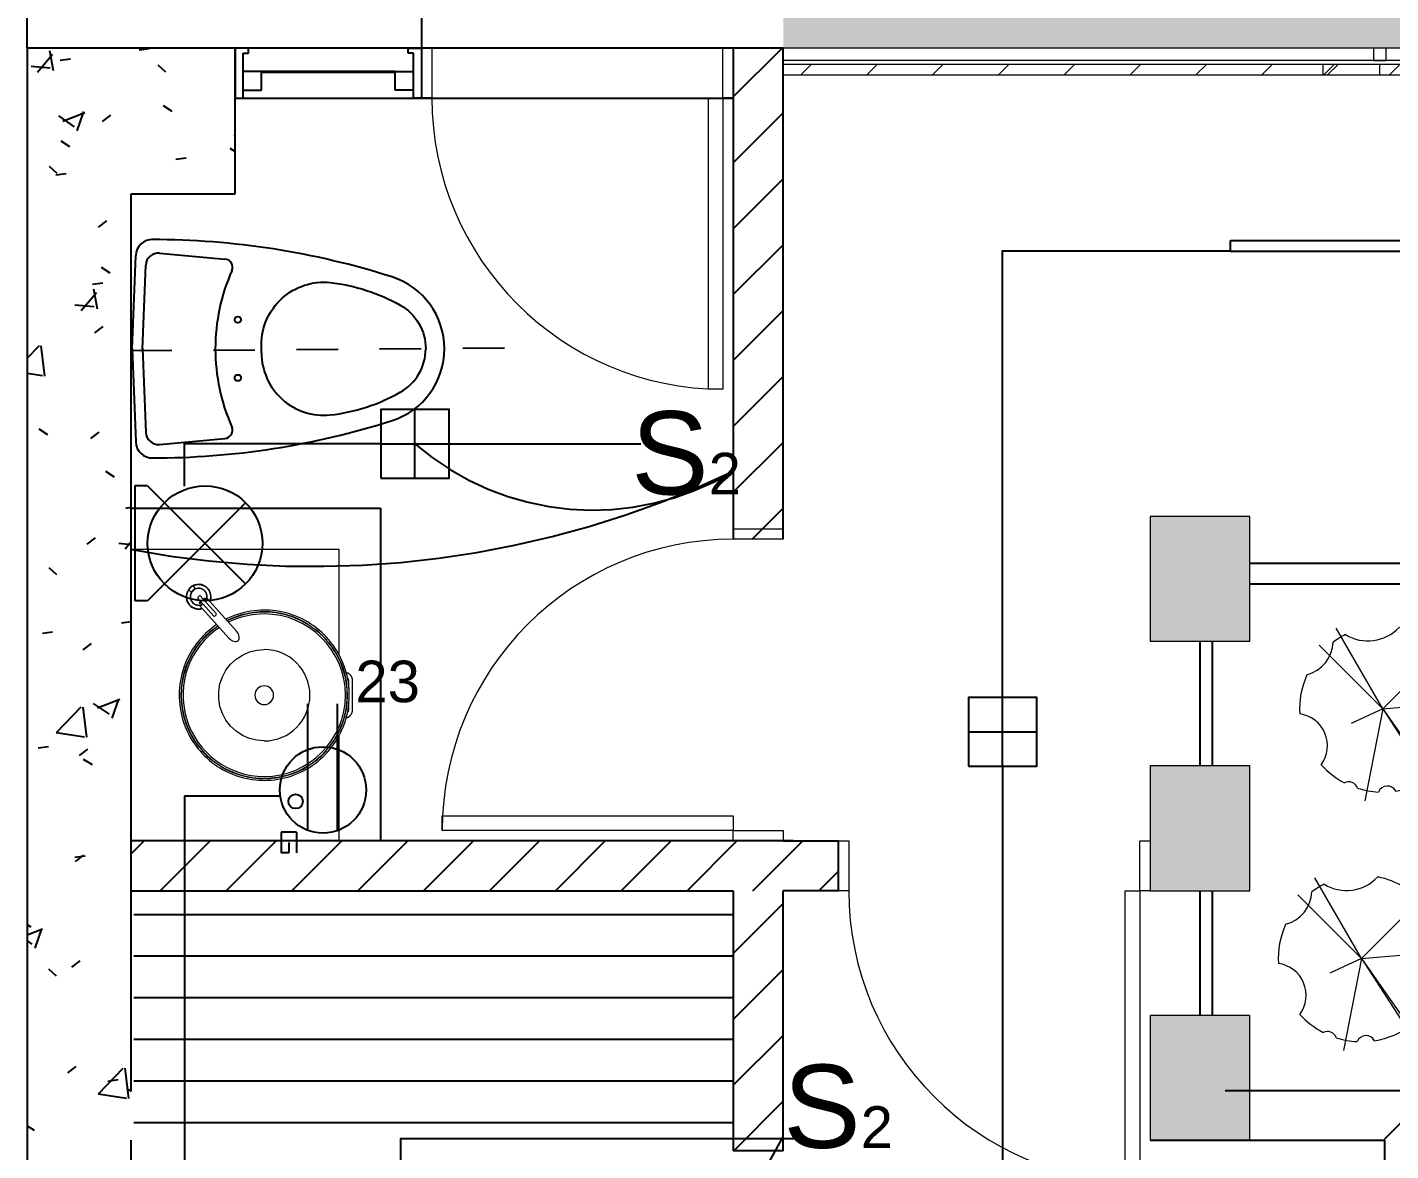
# Model space of a CAD drawing. Header units: inches. Extents: x 131 to 82119, y 71 to 16923.
# Drawn here: x 264.333 to 267.613, y 167.407 to 170.108 of the extents above; entities that cross this region are included whole.
import ezdxf
from ezdxf.enums import TextEntityAlignment as Align

# ---------------------------------------------------------------- set-up
doc = ezdxf.new("R2010")
doc.units = ezdxf.units.IN
doc.header["$MEASUREMENT"] = 0
doc.linetypes.add('HIDDEN', pattern=[9.525, 6.35, -3.175])
doc.linetypes.add('HIDDEN2', pattern=[0.1875, 0.125, -0.0625])
for name, color, linetype, lineweight in [('A-COLS-____-OTLN', 52, 'Continuous', 18), ('A-DOOR-____-MCUT', 31, 'Continuous', 18), ('A-DOOR-____-OTLN', 31, 'Continuous', 18), ('A-DOOR-FRAM-MCUT', 31, 'Continuous', 18), ('A-GLAZ-CURT-MCUT', 52, 'Continuous', 18), ('A-GLAZ-CURT-OTLN', 52, 'Continuous', 18), ('A-GLAZ-CWMG-MCUT', 51, 'Continuous', 18), ('A-GLAZ-CWMG-OTLN', 51, 'Continuous', 18), ('DUCTO-PARED O TECHO', 7, 'Continuous', 25), ('L-PLNT-____-OTLN', 71, 'Continuous', 18), ('P-SANR-FIXT-OTLN', 6, 'Continuous', 18), ('SIMBOLOGIA', 150, 'Continuous', 25)]:
    doc.layers.add(name, color=color, linetype=linetype, lineweight=lineweight)
for name, color, linetype in [('Arquitectonico', 253, 'Continuous'), ('BLOQUES TOMAS Y LUCES', 140, 'Continuous'), ('INTERRUPTORES', 6, 'Continuous'), ('LAMPARAS', 20, 'Continuous'), ('LUCES Y TOMAS', 5, 'Continuous'), ('Retorno', 5, 'HIDDEN')]:
    doc.layers.add(name, color=color, linetype=linetype)
doc.styles.get("Standard").update_dxf_attribs({"font": 'arial.ttf'})
pattern_1 = [(50, (280.8748, 170.8237), (0.546432, -0.047308), [0.057, -0.629]), (355, (280.8748, 170.8237), (-0.105429, 0.57337), [0.046, -0.503]), (100.451, (280.9208, 170.8197), (0.440955, 0.525708), [0.049, -0.534]), (46.184, (280.8748, 170.9757), (0.813123, -0.12606), [0.086, -0.943]), (96.636, (280.9428, 170.9657), (0.711995, 0.742252), [0.073, -0.801]), (351.184, (280.8748, 170.9757), (0.71223, 0.742616), [0.069, -0.754]), (21, (280.9508, 170.9377), (0.454985, -0.306292), [0.057, -0.629]), (326, (280.9508, 170.9377), (0.185766, 0.552594), [0.046, -0.503]), (71.451, (280.9888, 170.9127), (0.640536, 0.246016), [0.049, -0.534]), (37.5, (280.87478, 170.82372), (0.009206, 0.2541166), [0.025, -0.472, 0.025, -0.485, -0.505]), (37.5, (280.87478, 170.82372), (0.009206, 0.2541166), [-1.007, 0.025, -0.48]), (7.5, (280.87478, 170.82372), (0.2004608, 0.3007382), [0.025, -0.266, 0.025, -0.46, -0.192]), (7.5, (280.87478, 170.82372), (0.2004608, 0.3007382), [-0.776, 0.025, -0.167]), (327.5, (280.70478, 170.82372), (0.406483, -0.0170776), [0.025, -0.165, 0.025, -0.569, -0.789]), (327.5, (280.70478, 170.82372), (0.406483, -0.0170776), [-0.785, 0.025, -0.764]), (317.5, (280.62878, 170.82372), (0.443999, 0.076008), [0.025, -0.223, 0.025, -0.37, -0.56]), (317.5, (280.62878, 170.82372), (0.443999, 0.076008), [-0.642, 0.025, -0.535])]

# ---------------------------------------------------------------- blocks, each defined once
blk = doc.blocks.new('System Panel - Glazed-1647456-ARQ-SS')
at = {"layer": 'A-GLAZ-CURT-OTLN'}
h = blk.add_hatch(dxfattribs=at)
h.set_pattern_fill('FP_7', color=8, style=0, pattern_type=2)
h.set_pattern_definition([(45, (14.143, 0.781), (-0.079196, 0.079196), [])])
h.paths.add_polyline_path([(0.7175, -0.0495), (0.7175, -0.0245), (-0.7175, -0.0245), (-0.7175, -0.0495), (0.5653, -0.0495)], flags=0)
at = {"layer": 'A-GLAZ-CURT-MCUT'}
for p, q in [((0.7175, -0.0245), (-0.7175, -0.0245)), ((-0.7175, -0.0245), (-0.7175, -0.0495)), ((0.7175, -0.0495), (0.7175, -0.0245)), ((-0.7175, -0.0495), (0.7175, -0.0495))]:
    blk.add_line(p, q, dxfattribs=at)
blk = doc.blocks.new('Rectangular Mullion - 30mm Square-1647448-ARQ-SS')
at = {"layer": 'A-GLAZ-CWMG-OTLN'}
for p, q in [((-13.4255, -0.7662), (-14.8306, -0.7662)), ((-13.4255, -0.7962), (-14.8306, -0.7962))]:
    blk.add_line(p, q, dxfattribs=at)
blk = doc.blocks.new('System Panel - Glazed-V16-ARQ-SS')
at = {"layer": 'A-GLAZ-CURT-OTLN'}
h = blk.add_hatch(dxfattribs=at)
h.set_pattern_fill('FP_29', color=8, style=0, pattern_type=2)
h.set_pattern_definition([(45, (12.708, 0.781), (-0.079196, 0.079196), [])])
h.paths.add_polyline_path([(0.7175, -0.0495), (0.7175, -0.0245), (-0.7175, -0.0245), (-0.7175, -0.0495)], flags=0)
at = {"layer": 'A-GLAZ-CURT-MCUT'}
for p, q in [((0.7175, -0.0245), (-0.7175, -0.0245)), ((-0.7175, -0.0245), (-0.7175, -0.0495)), ((0.7175, -0.0495), (0.7175, -0.0245)), ((-0.7175, -0.0495), (0.7175, -0.0495))]:
    blk.add_line(p, q, dxfattribs=at)
blk = doc.blocks.new('Rectangular Mullion - 30mm Square-1647454-ARQ-SS')
at = {"layer": 'A-GLAZ-CWMG-OTLN'}
for p, q in [((-12.0054, -0.7662), (-13.4255, -0.7662)), ((-12.0054, -0.7962), (-13.4255, -0.7962))]:
    blk.add_line(p, q, dxfattribs=at)
blk = doc.blocks.new('M_Rectangular Column - Columna Arquitectonica 0_24 x 0_30-1649937-ARQ-P2')
at = {"layer": 'A-COLS-____-OTLN'}
blk.add_hatch(color=256, dxfattribs=at).paths.add_polyline_path([(-0.15, -0.12), (0.15, -0.12), (0.15, 0.12), (-0.15, 0.12)], flags=0)
for p, q in [((0.15, 0.12), (-0.15, 0.12)), ((-0.15, 0.12), (-0.15, -0.12)), ((0.15, -0.12), (0.15, 0.12)), ((-0.15, -0.12), (0.15, -0.12))]:
    blk.add_line(p, q, dxfattribs=at)
blk = doc.blocks.new('Puertas Revit Lisas - 0_75  x 2_70-1759836-ARQ-SS')
at = {"layer": 'A-DOOR-____-MCUT'}
for p, q in [((0.315, -0.056825), (0.35, -0.056825)), ((0.315, -0.756825), (0.315, -0.056825)), ((0.35, -0.056825), (0.35, -0.756825)), ((0.35, -0.756825), (0.315, -0.756825))]:
    blk.add_line(p, q, dxfattribs=at)
at = {"layer": 'A-DOOR-____-OTLN'}
blk.add_arc((0.35, -0.056825), 0.7, 180, 270, dxfattribs=at)
at = {"layer": 'A-DOOR-FRAM-MCUT'}
for p, q in [((-0.375, 0.063175), (-0.35, 0.063175)), ((-0.375, -0.056825), (-0.375, 0.063175)), ((-0.35, 0.063175), (-0.35, -0.056825)), ((0.35, 0.063175), (0.375, 0.063175)), ((0.35, -0.056825), (0.35, 0.063175)), ((0.375, 0.063175), (0.375, -0.056825)), ((-0.35, -0.056825), (-0.375, -0.056825)), ((0.375, -0.056825), (0.35, -0.056825))]:
    blk.add_line(p, q, dxfattribs=at)
blk = doc.blocks.new('Single_Sink_Vanity_15616 - 500x700mm-1458960-ARQ-SS')
at = {"layer": 'P-SANR-FIXT-OTLN'}
for p, q in [((0.035, 0.2825), (-0.035, 0.2825)), ((-0.035, 0.2725), (-0.017, 0.2725)), ((0.017, 0.2725), (0.035, 0.2725)), ((-0.0961, 0.25), (-0.35, 0.25)), ((-0.35, 0.25), (-0.35, -0.25)), ((0.35, 0.25), (0.0961, 0.25)), ((0.35, -0.25), (0.35, 0.25)), ((-0.154, 0.0036), (-0.2324, -0.067)), ((-0.2157, -0.0856), (-0.1373, -0.015)), ((-0.1953, -0.0448), (-0.2395, -0.0846)), ((-0.2339, -0.0907), (-0.1898, -0.051)), ((-0.2568, -0.0957), (-0.2626, -0.1009)), ((-0.2339, -0.0907), (-0.2395, -0.0846)), ((-0.2533, -0.1112), (-0.2475, -0.106)), ((-0.35, -0.25), (0.35, -0.25))]:
    blk.add_line(p, q, dxfattribs=at)
at = {"layer": 'P-SANR-FIXT-OTLN', "flags": 128}
for points in [[(0.2047, 0.07), (0.2045, 0.0782), (0.204, 0.0864), (0.2032, 0.0945), (0.202, 0.1026), (0.2006, 0.1107), (0.1988, 0.1186), (0.1967, 0.1266), (0.1943, 0.1344), (0.1915, 0.1421), (0.1885, 0.1497), (0.1852, 0.1572), (0.1815, 0.1645), (0.1776, 0.1717), (0.1734, 0.1787), (0.1689, 0.1856), (0.1641, 0.1922), (0.1591, 0.1987), (0.1539, 0.2049), (0.1483, 0.211), (0.1426, 0.2168), (0.1366, 0.2224), (0.1304, 0.2277), (0.124, 0.2328), (0.1174, 0.2376), (0.1106, 0.2422), (0.1036, 0.2465), (0.0965, 0.2505), (0.0892, 0.2542), (0.0817, 0.2576), (0.0742, 0.2607), (0.0665, 0.2636), (0.0587, 0.2661), (0.0508, 0.2682), (0.0428, 0.2701), (0.0348, 0.2717), (0.0267, 0.2729), (0.0186, 0.2738), (0.0104, 0.2744), (0.0022, 0.2746), (-0.006, 0.2746), (-0.0142, 0.2742), (-0.0223, 0.2734), (-0.0304, 0.2724), (-0.0385, 0.271), (-0.0465, 0.2693), (-0.0544, 0.2673), (-0.0623, 0.2649), (-0.07, 0.2623), (-0.0777, 0.2593), (-0.0852, 0.2561), (-0.0925, 0.2525), (-0.0998, 0.2487), (-0.1068, 0.2446), (-0.1137, 0.2401), (-0.1204, 0.2355), (-0.127, 0.2305), (-0.1333, 0.2253), (-0.1394, 0.2199), (-0.1453, 0.2142), (-0.1509, 0.2082), (-0.1563, 0.2021), (-0.1615, 0.1957), (-0.1664, 0.1892), (-0.171, 0.1824), (-0.1754, 0.1755), (-0.1794, 0.1684), (-0.1832, 0.1611), (-0.1867, 0.1537), (-0.1899, 0.1462), (-0.1928, 0.1386), (-0.1954, 0.1308), (-0.1977, 0.1229), (-0.1996, 0.115), (-0.2013, 0.107), (-0.2026, 0.0989), (-0.2036, 0.0908), (-0.2043, 0.0826), (-0.2046, 0.0744), (-0.2047, 0.07)], [(0.1997, 0.07), (0.1995, 0.078), (0.199, 0.086), (0.1982, 0.0939), (0.1971, 0.1018), (0.1957, 0.1097), (0.1939, 0.1175), (0.1919, 0.1252), (0.1895, 0.1328), (0.1869, 0.1403), (0.1839, 0.1477), (0.1806, 0.155), (0.1771, 0.1622), (0.1733, 0.1692), (0.1692, 0.1761), (0.1648, 0.1827), (0.1601, 0.1892), (0.1552, 0.1955), (0.1501, 0.2016), (0.1447, 0.2075), (0.1391, 0.2132), (0.1333, 0.2187), (0.1272, 0.2239), (0.121, 0.2288), (0.1145, 0.2336), (0.1079, 0.238), (0.1011, 0.2422), (0.0941, 0.2461), (0.087, 0.2497), (0.0797, 0.253), (0.0723, 0.2561), (0.0648, 0.2588), (0.0572, 0.2613), (0.0495, 0.2634), (0.0418, 0.2652), (0.0339, 0.2667), (0.026, 0.2679), (0.0181, 0.2688), (0.0101, 0.2694), (0.0022, 0.2696), (-0.0058, 0.2696), (-0.0138, 0.2692), (-0.0218, 0.2685), (-0.0297, 0.2674), (-0.0375, 0.2661), (-0.0454, 0.2644), (-0.0531, 0.2625), (-0.0608, 0.2602), (-0.0683, 0.2576), (-0.0758, 0.2547), (-0.0831, 0.2515), (-0.0903, 0.2481), (-0.0973, 0.2443), (-0.1042, 0.2403), (-0.1109, 0.236), (-0.1175, 0.2314), (-0.1239, 0.2266), (-0.13, 0.2215), (-0.136, 0.2162), (-0.1417, 0.2106), (-0.1472, 0.2049), (-0.1525, 0.1989), (-0.1575, 0.1927), (-0.1623, 0.1863), (-0.1668, 0.1797), (-0.1711, 0.1729), (-0.1751, 0.166), (-0.1788, 0.1589), (-0.1822, 0.1517), (-0.1853, 0.1443), (-0.1881, 0.1369), (-0.1906, 0.1293), (-0.1929, 0.1216), (-0.1948, 0.1139), (-0.1964, 0.1061), (-0.1977, 0.0982), (-0.1986, 0.0902), (-0.1993, 0.0823), (-0.1996, 0.0743), (-0.1997, 0.07)], [(-0.035, 0.2825), (-0.0358, 0.2825), (-0.0366, 0.2824), (-0.0374, 0.2824), (-0.0382, 0.2822), (-0.039, 0.2821), (-0.0398, 0.2819), (-0.0405, 0.2817), (-0.0413, 0.2815), (-0.042, 0.2812), (-0.0428, 0.2809), (-0.0435, 0.2806), (-0.0442, 0.2802), (-0.0449, 0.2799), (-0.0456, 0.2794), (-0.0463, 0.279), (-0.0469, 0.2785), (-0.0476, 0.2781), (-0.0482, 0.2775), (-0.0488, 0.277), (-0.0493, 0.2764), (-0.0499, 0.2758), (-0.0504, 0.2752), (-0.0509, 0.2746), (-0.0514, 0.274), (-0.0518, 0.2733), (-0.0522, 0.2726), (-0.0526, 0.2719), (-0.053, 0.2712), (-0.0533, 0.2705), (-0.0536, 0.2697), (-0.0539, 0.269), (-0.0542, 0.2682), (-0.0544, 0.2675), (-0.0546, 0.2667)], [(-0.0493, 0.2764), (-0.0499, 0.2758), (-0.0504, 0.2752), (-0.0509, 0.2746), (-0.0514, 0.274), (-0.0518, 0.2733), (-0.0522, 0.2726), (-0.0526, 0.2719), (-0.053, 0.2712), (-0.0533, 0.2705), (-0.0536, 0.2697), (-0.0539, 0.269), (-0.0542, 0.2682), (-0.0544, 0.2675), (-0.0546, 0.2667)], [(-0.035, 0.2825), (-0.0358, 0.2825), (-0.0366, 0.2824), (-0.0374, 0.2824), (-0.0382, 0.2822), (-0.039, 0.2821), (-0.0398, 0.2819), (-0.0405, 0.2817), (-0.0413, 0.2815), (-0.042, 0.2812), (-0.0428, 0.2809), (-0.0435, 0.2806), (-0.0442, 0.2802), (-0.0449, 0.2799), (-0.0456, 0.2794), (-0.0463, 0.279), (-0.0469, 0.2785), (-0.0476, 0.2781), (-0.0482, 0.2775), (-0.0488, 0.277)], [(-0.042, 0.2697), (-0.0417, 0.2699), (-0.0414, 0.2702), (-0.0411, 0.2705), (-0.0407, 0.2707), (-0.0404, 0.2709), (-0.0401, 0.2711), (-0.0397, 0.2713), (-0.0394, 0.2715), (-0.039, 0.2717), (-0.0386, 0.2718), (-0.0382, 0.272), (-0.0379, 0.2721), (-0.0375, 0.2722), (-0.0371, 0.2723), (-0.0367, 0.2724), (-0.0363, 0.2724), (-0.0359, 0.2725), (-0.0355, 0.2725), (-0.0351, 0.2725), (-0.035, 0.2725)], [(0.0489, 0.2768), (0.0483, 0.2774), (0.0477, 0.2779), (0.0471, 0.2784), (0.0465, 0.2789), (0.0458, 0.2793), (0.0451, 0.2797), (0.0444, 0.2801), (0.0437, 0.2805), (0.043, 0.2808), (0.0422, 0.2811), (0.0415, 0.2814), (0.0407, 0.2817), (0.04, 0.2819), (0.0392, 0.2821), (0.0384, 0.2822), (0.0376, 0.2823), (0.0368, 0.2824), (0.036, 0.2825), (0.0352, 0.2825), (0.035, 0.2825)], [(0.0546, 0.2665), (0.0544, 0.2673), (0.0542, 0.268), (0.054, 0.2688), (0.0537, 0.2695), (0.0534, 0.2703), (0.0531, 0.271), (0.0527, 0.2717), (0.0524, 0.2724), (0.0519, 0.2731), (0.0515, 0.2738), (0.051, 0.2744), (0.0506, 0.2751), (0.05, 0.2757), (0.0495, 0.2763), (0.0489, 0.2768), (0.0483, 0.2774), (0.0477, 0.2779), (0.0471, 0.2784), (0.0465, 0.2789), (0.0458, 0.2793), (0.0451, 0.2797), (0.0444, 0.2801), (0.0437, 0.2805), (0.043, 0.2808), (0.0422, 0.2811), (0.0415, 0.2814), (0.0407, 0.2817), (0.04, 0.2819), (0.0392, 0.2821), (0.0384, 0.2822), (0.0376, 0.2823), (0.0368, 0.2824), (0.036, 0.2825), (0.0352, 0.2825), (0.035, 0.2825)], [(0.035, 0.2725), (0.0354, 0.2725), (0.0358, 0.2725), (0.0362, 0.2724), (0.0366, 0.2724), (0.037, 0.2723), (0.0374, 0.2722), (0.0378, 0.2721), (0.0381, 0.272), (0.0385, 0.2719), (0.0389, 0.2717), (0.0393, 0.2715), (0.0396, 0.2714), (0.04, 0.2712), (0.0403, 0.271), (0.0406, 0.2708), (0.041, 0.2705), (0.0413, 0.2703), (0.0416, 0.27), (0.0419, 0.2697), (0.0422, 0.2695)], [(0.0546, 0.2665), (0.0544, 0.2673), (0.0542, 0.268), (0.054, 0.2688), (0.0537, 0.2695), (0.0534, 0.2703), (0.0531, 0.271), (0.0527, 0.2717), (0.0524, 0.2724), (0.0519, 0.2731), (0.0515, 0.2738), (0.051, 0.2744), (0.0506, 0.2751), (0.05, 0.2757), (0.0495, 0.2763)], [(-0.2047, 0.07), (-0.2045, 0.0618), (-0.204, 0.0536), (-0.2032, 0.0455), (-0.202, 0.0374), (-0.2006, 0.0293), (-0.1988, 0.0214), (-0.1967, 0.0134), (-0.1943, 0.0056), (-0.1915, -0.0021), (-0.1885, -0.0097), (-0.1852, -0.0172), (-0.1825, -0.0224)], [(-0.1997, 0.07), (-0.1995, 0.062), (-0.199, 0.054), (-0.1982, 0.0461), (-0.1971, 0.0382), (-0.1957, 0.0303), (-0.1939, 0.0225), (-0.1919, 0.0148), (-0.1895, 0.0072), (-0.1869, -0.0003), (-0.1839, -0.0077), (-0.1806, -0.015), (-0.1787, -0.019)], [(-0.1699, -0.044), (-0.1689, -0.0456), (-0.1641, -0.0522), (-0.1591, -0.0587), (-0.1539, -0.0649), (-0.1483, -0.071), (-0.1426, -0.0768), (-0.1366, -0.0824), (-0.1304, -0.0877), (-0.124, -0.0928), (-0.1174, -0.0976), (-0.1106, -0.1022), (-0.1036, -0.1065), (-0.0965, -0.1105), (-0.0892, -0.1142), (-0.0817, -0.1176), (-0.0742, -0.1207), (-0.0665, -0.1236), (-0.0587, -0.1261), (-0.0508, -0.1282), (-0.0428, -0.1301), (-0.0348, -0.1317), (-0.0267, -0.1329), (-0.0186, -0.1338), (-0.0104, -0.1344), (-0.0022, -0.1346), (0.006, -0.1346), (0.0142, -0.1342), (0.0223, -0.1334), (0.0304, -0.1324), (0.0385, -0.131), (0.0465, -0.1293), (0.0544, -0.1273), (0.0623, -0.1249), (0.07, -0.1223), (0.0777, -0.1193), (0.0852, -0.1161), (0.0925, -0.1125), (0.0998, -0.1087), (0.1068, -0.1046), (0.1137, -0.1001), (0.1204, -0.0955), (0.127, -0.0905), (0.1333, -0.0853), (0.1394, -0.0799), (0.1453, -0.0742), (0.1509, -0.0682), (0.1563, -0.0621), (0.1615, -0.0557), (0.1664, -0.0492), (0.171, -0.0424), (0.1754, -0.0355), (0.1794, -0.0284), (0.1832, -0.0211), (0.1867, -0.0137), (0.1899, -0.0062), (0.1928, 0.0014), (0.1954, 0.0092), (0.1977, 0.0171), (0.1996, 0.025), (0.2013, 0.033), (0.2026, 0.0411), (0.2036, 0.0492), (0.2043, 0.0574), (0.2046, 0.0656), (0.2047, 0.07)], [(-0.1662, -0.0406), (-0.1648, -0.0427), (-0.1601, -0.0492), (-0.1552, -0.0555), (-0.1501, -0.0616), (-0.1447, -0.0675), (-0.1391, -0.0732), (-0.1333, -0.0787), (-0.1272, -0.0839), (-0.121, -0.0888), (-0.1145, -0.0936), (-0.1079, -0.098), (-0.1011, -0.1022), (-0.0941, -0.1061), (-0.087, -0.1097), (-0.0797, -0.113), (-0.0723, -0.1161), (-0.0648, -0.1188), (-0.0572, -0.1213), (-0.0495, -0.1234), (-0.0418, -0.1252), (-0.0339, -0.1267), (-0.026, -0.1279), (-0.0181, -0.1288), (-0.0101, -0.1294), (-0.0022, -0.1296), (0.0058, -0.1296), (0.0138, -0.1292), (0.0218, -0.1285), (0.0297, -0.1274), (0.0375, -0.1261), (0.0454, -0.1244), (0.0531, -0.1225), (0.0608, -0.1202), (0.0683, -0.1176), (0.0758, -0.1147), (0.0831, -0.1115), (0.0903, -0.1081), (0.0973, -0.1043), (0.1042, -0.1003), (0.1109, -0.096), (0.1175, -0.0914), (0.1239, -0.0866), (0.13, -0.0815), (0.136, -0.0762), (0.1417, -0.0706), (0.1472, -0.0649), (0.1525, -0.0589), (0.1575, -0.0527), (0.1623, -0.0463), (0.1668, -0.0397), (0.1711, -0.0329), (0.1751, -0.026), (0.1788, -0.0189), (0.1822, -0.0117), (0.1853, -0.0043), (0.1881, 0.0031), (0.1906, 0.0107), (0.1929, 0.0184), (0.1948, 0.0261), (0.1964, 0.0339), (0.1977, 0.0418), (0.1986, 0.0498), (0.1993, 0.0577), (0.1996, 0.0657), (0.1997, 0.07)], [(0.1099, 0.07), (0.1084, 0.0519), (0.1039, 0.0343), (0.0966, 0.0177), (0.0867, 0.0025), (0.0744, -0.0108), (0.0601, -0.022), (0.0441, -0.0306), (0.027, -0.0365), (0.0091, -0.0395), (-0.0091, -0.0395), (-0.027, -0.0365), (-0.0441, -0.0306), (-0.0601, -0.022), (-0.0744, -0.0108), (-0.0867, 0.0025), (-0.0966, 0.0177), (-0.1039, 0.0343), (-0.1084, 0.0519), (-0.11, 0.07)], [(-0.1314, 0.0071), (-0.1333, 0.0087), (-0.1357, 0.0097), (-0.1385, 0.0101), (-0.1415, 0.0099), (-0.1447, 0.0092), (-0.1479, 0.0078), (-0.1511, 0.0059), (-0.154, 0.0036)], [(-0.1373, -0.015), (-0.1346, -0.0123), (-0.1325, -0.0094), (-0.1308, -0.0063), (-0.1297, -0.0032), (-0.1292, -0.0002), (-0.1293, 0.0026), (-0.1301, 0.0051), (-0.1314, 0.0071)], [(-0.2256, -0.0609), (-0.2266, -0.0605), (-0.2276, -0.0602), (-0.2288, -0.0598), (-0.2299, -0.0595), (-0.231, -0.0593), (-0.2321, -0.0591), (-0.2333, -0.0589), (-0.2344, -0.0588), (-0.2356, -0.0587), (-0.2368, -0.0587), (-0.2379, -0.0587), (-0.2391, -0.0588), (-0.2402, -0.0589), (-0.2414, -0.0591), (-0.2425, -0.0593), (-0.2436, -0.0596), (-0.2448, -0.0599), (-0.2459, -0.0602), (-0.247, -0.0606), (-0.248, -0.061), (-0.2491, -0.0615), (-0.2501, -0.062), (-0.2512, -0.0626), (-0.2521, -0.0632), (-0.2531, -0.0638), (-0.2541, -0.0645), (-0.255, -0.0652), (-0.2559, -0.0659), (-0.2567, -0.0667), (-0.2575, -0.0675), (-0.2583, -0.0684), (-0.2591, -0.0693), (-0.2598, -0.0702), (-0.2605, -0.0711), (-0.2611, -0.0721), (-0.2617, -0.0731), (-0.2623, -0.0741), (-0.2628, -0.0751), (-0.2633, -0.0762), (-0.2637, -0.0772), (-0.2641, -0.0783), (-0.2645, -0.0794), (-0.2648, -0.0805), (-0.265, -0.0817), (-0.2653, -0.0828), (-0.2654, -0.084), (-0.2656, -0.0851), (-0.2656, -0.0863), (-0.2657, -0.0874), (-0.2657, -0.0886), (-0.2656, -0.0897), (-0.2655, -0.0909), (-0.2653, -0.092), (-0.2651, -0.0932), (-0.2649, -0.0943), (-0.2646, -0.0954), (-0.2643, -0.0966), (-0.2639, -0.0976), (-0.2635, -0.0987), (-0.263, -0.0998), (-0.2625, -0.1008)], [(-0.1898, -0.051), (-0.1904, -0.0494), (-0.1912, -0.0479), (-0.1924, -0.0466), (-0.1937, -0.0456), (-0.1953, -0.0448)], [(-0.2245, -0.0712), (-0.2252, -0.0708), (-0.2259, -0.0703), (-0.2266, -0.0699), (-0.2273, -0.0695), (-0.228, -0.0692), (-0.2288, -0.0688), (-0.2295, -0.0685), (-0.2303, -0.0683), (-0.2311, -0.068), (-0.2319, -0.0678), (-0.2327, -0.0676), (-0.2335, -0.0675), (-0.2343, -0.0674), (-0.2351, -0.0673), (-0.2359, -0.0672), (-0.2367, -0.0672), (-0.2376, -0.0672), (-0.2384, -0.0673), (-0.2392, -0.0674), (-0.24, -0.0675), (-0.2408, -0.0676), (-0.2416, -0.0678), (-0.2424, -0.068), (-0.2432, -0.0683), (-0.2439, -0.0686), (-0.2447, -0.0689), (-0.2455, -0.0692), (-0.2462, -0.0696), (-0.2469, -0.07), (-0.2476, -0.0704), (-0.2483, -0.0708), (-0.2489, -0.0713), (-0.2496, -0.0718), (-0.2502, -0.0723), (-0.2508, -0.0729), (-0.2514, -0.0735), (-0.252, -0.0741), (-0.2525, -0.0747), (-0.253, -0.0753), (-0.2535, -0.076), (-0.2539, -0.0767), (-0.2544, -0.0774), (-0.2548, -0.0781), (-0.2551, -0.0788), (-0.2555, -0.0796), (-0.2558, -0.0803), (-0.2561, -0.0811), (-0.2563, -0.0819), (-0.2565, -0.0826), (-0.2567, -0.0834), (-0.2569, -0.0842), (-0.257, -0.0851), (-0.2571, -0.0859), (-0.2571, -0.0867), (-0.2571, -0.0875), (-0.2571, -0.0883), (-0.2571, -0.0891), (-0.257, -0.0899), (-0.2569, -0.0908), (-0.2568, -0.0916)], [(-0.2249, -0.0716), (-0.2255, -0.0711), (-0.2262, -0.0707), (-0.2269, -0.0703), (-0.2276, -0.0699), (-0.2283, -0.0695), (-0.2291, -0.0692), (-0.2298, -0.0689), (-0.2306, -0.0686), (-0.2313, -0.0684), (-0.2321, -0.0682), (-0.2329, -0.068), (-0.2337, -0.0679), (-0.2345, -0.0678), (-0.2353, -0.0677), (-0.2361, -0.0676), (-0.2369, -0.0676), (-0.2377, -0.0676), (-0.2385, -0.0677), (-0.2393, -0.0678), (-0.2401, -0.0679), (-0.2409, -0.068), (-0.2417, -0.0682), (-0.2425, -0.0684), (-0.2433, -0.0687), (-0.244, -0.0689), (-0.2448, -0.0692), (-0.2455, -0.0696), (-0.2463, -0.0699), (-0.247, -0.0703), (-0.2477, -0.0707), (-0.2483, -0.0712), (-0.249, -0.0717), (-0.2496, -0.0722), (-0.2502, -0.0727), (-0.2508, -0.0732), (-0.2514, -0.0738), (-0.252, -0.0744), (-0.2525, -0.075), (-0.253, -0.0756), (-0.2535, -0.0763), (-0.2539, -0.077), (-0.2543, -0.0776), (-0.2547, -0.0784), (-0.2551, -0.0791), (-0.2554, -0.0798), (-0.2557, -0.0806), (-0.256, -0.0813), (-0.2563, -0.0821), (-0.2565, -0.0829), (-0.2567, -0.0837), (-0.2568, -0.0844), (-0.2569, -0.0852), (-0.257, -0.0861), (-0.2571, -0.0869), (-0.2571, -0.0877), (-0.2571, -0.0885), (-0.257, -0.0893), (-0.257, -0.0901), (-0.2569, -0.0909), (-0.2567, -0.0917), (-0.2566, -0.0925), (-0.2564, -0.0933), (-0.2561, -0.094), (-0.2559, -0.0948), (-0.2556, -0.0956), (-0.2552, -0.0963), (-0.2549, -0.097), (-0.2545, -0.0977), (-0.2541, -0.0984), (-0.2537, -0.0991), (-0.2532, -0.0998), (-0.2527, -0.1004), (-0.2522, -0.101), (-0.2519, -0.1014)], [(-0.2562, -0.0939), (-0.2559, -0.0947), (-0.2556, -0.0955), (-0.2553, -0.0962), (-0.2549, -0.097), (-0.2545, -0.0977), (-0.2541, -0.0984), (-0.2537, -0.0991), (-0.2532, -0.0997), (-0.2527, -0.1004), (-0.2522, -0.101), (-0.2519, -0.1014)], [(-0.253, -0.1116), (-0.252, -0.1123), (-0.251, -0.1128), (-0.25, -0.1134), (-0.249, -0.1139), (-0.2479, -0.1144), (-0.2468, -0.1148), (-0.2458, -0.1152), (-0.2446, -0.1155), (-0.2435, -0.1158), (-0.2424, -0.1161), (-0.2413, -0.1163), (-0.2401, -0.1164), (-0.239, -0.1166), (-0.2378, -0.1166), (-0.2366, -0.1166), (-0.2355, -0.1166), (-0.2343, -0.1165), (-0.2332, -0.1164), (-0.232, -0.1163), (-0.2309, -0.1161), (-0.2298, -0.1158), (-0.2286, -0.1155), (-0.2275, -0.1152), (-0.2264, -0.1148), (-0.2254, -0.1143), (-0.2243, -0.1139), (-0.2233, -0.1133), (-0.2222, -0.1128), (-0.2213, -0.1122), (-0.2203, -0.1115), (-0.2193, -0.1109), (-0.2184, -0.1102), (-0.2175, -0.1094), (-0.2167, -0.1086), (-0.2159, -0.1078), (-0.2151, -0.107), (-0.2143, -0.1061), (-0.2136, -0.1052), (-0.2129, -0.1042), (-0.2123, -0.1033), (-0.2117, -0.1023), (-0.2111, -0.1013), (-0.2106, -0.1002), (-0.2101, -0.0992), (-0.2097, -0.0981), (-0.2093, -0.097), (-0.2089, -0.0959), (-0.2086, -0.0948), (-0.2084, -0.0937), (-0.2081, -0.0925), (-0.208, -0.0914), (-0.2078, -0.0902), (-0.2078, -0.0891), (-0.2077, -0.0879), (-0.2077, -0.0868), (-0.2078, -0.0856), (-0.2079, -0.0845), (-0.2081, -0.0833), (-0.2083, -0.0822), (-0.2085, -0.081), (-0.2088, -0.0799)], [(-0.2519, -0.1014), (-0.2513, -0.102), (-0.2508, -0.1025), (-0.2502, -0.1031), (-0.2496, -0.1036), (-0.2489, -0.1041), (-0.2483, -0.1045), (-0.2476, -0.105), (-0.2469, -0.1054), (-0.2462, -0.1058), (-0.2454, -0.1061), (-0.2447, -0.1065), (-0.244, -0.1068), (-0.2432, -0.107), (-0.2424, -0.1073), (-0.2416, -0.1075), (-0.2409, -0.1077), (-0.2401, -0.1078), (-0.2393, -0.1079), (-0.2385, -0.108), (-0.2376, -0.108), (-0.2368, -0.108), (-0.236, -0.108), (-0.2352, -0.108), (-0.2344, -0.1079), (-0.2336, -0.1078), (-0.2328, -0.1076), (-0.232, -0.1075), (-0.2313, -0.1072), (-0.2305, -0.107), (-0.2297, -0.1067), (-0.229, -0.1064), (-0.2282, -0.1061), (-0.2275, -0.1057), (-0.2268, -0.1054), (-0.2261, -0.1049), (-0.2254, -0.1045), (-0.2248, -0.104), (-0.2241, -0.1035), (-0.2235, -0.103), (-0.2229, -0.1025), (-0.2224, -0.1019), (-0.2218, -0.1013), (-0.2213, -0.1007), (-0.2208, -0.1), (-0.2203, -0.0994), (-0.2199, -0.0987), (-0.2194, -0.098), (-0.219, -0.0973), (-0.2187, -0.0966), (-0.2183, -0.0959), (-0.218, -0.0951), (-0.2178, -0.0944), (-0.2175, -0.0936), (-0.2173, -0.0928), (-0.2171, -0.092), (-0.217, -0.0912), (-0.2168, -0.0904), (-0.2168, -0.0896), (-0.2167, -0.0888), (-0.2167, -0.088), (-0.2167, -0.0872), (-0.2167, -0.0864), (-0.2168, -0.0856), (-0.2169, -0.0848), (-0.217, -0.084), (-0.2172, -0.0832), (-0.2174, -0.0824), (-0.2176, -0.0816), (-0.2179, -0.0809), (-0.2182, -0.0801), (-0.2185, -0.0794), (-0.2189, -0.0787), (-0.2193, -0.0779)], [(-0.2326, -0.0676), (-0.2305, -0.0682), (-0.2283, -0.069), (-0.2263, -0.0701)], [(-0.2232, -0.103), (-0.2226, -0.1025), (-0.222, -0.1019), (-0.2214, -0.1013), (-0.2209, -0.1007), (-0.2204, -0.1), (-0.2199, -0.0994), (-0.2195, -0.0987), (-0.219, -0.098), (-0.2186, -0.0973), (-0.2183, -0.0965), (-0.2179, -0.0958), (-0.2176, -0.095), (-0.2173, -0.0943), (-0.2171, -0.0935), (-0.2169, -0.0927), (-0.2167, -0.0919), (-0.2165, -0.0911), (-0.2164, -0.0903), (-0.2163, -0.0895), (-0.2163, -0.0887), (-0.2163, -0.0879), (-0.2163, -0.087), (-0.2163, -0.0862), (-0.2164, -0.0854), (-0.2165, -0.0846), (-0.2166, -0.0838), (-0.2168, -0.083), (-0.217, -0.0822), (-0.2172, -0.0814), (-0.2175, -0.0806), (-0.2178, -0.0799), (-0.2181, -0.0791), (-0.2185, -0.0784), (-0.2189, -0.0777)], [(-0.2181, -0.0792), (-0.2173, -0.0813), (-0.2167, -0.0835), (-0.2163, -0.0857)], [(-0.2519, -0.1014), (-0.2513, -0.102), (-0.2508, -0.1025), (-0.2501, -0.1031), (-0.2495, -0.1036), (-0.2489, -0.1041), (-0.2482, -0.1046), (-0.2475, -0.105), (-0.2468, -0.1054), (-0.2461, -0.1058), (-0.2454, -0.1062), (-0.2446, -0.1065), (-0.2439, -0.1068), (-0.2431, -0.1071), (-0.2423, -0.1073), (-0.2415, -0.1075), (-0.2407, -0.1077), (-0.2399, -0.1079), (-0.2391, -0.108), (-0.2383, -0.1081), (-0.2375, -0.1081), (-0.2367, -0.1081), (-0.2358, -0.1081), (-0.235, -0.1081), (-0.2342, -0.108), (-0.2334, -0.1079), (-0.2326, -0.1077), (-0.2318, -0.1075), (-0.231, -0.1073), (-0.2302, -0.1071), (-0.2295, -0.1068), (-0.2287, -0.1065), (-0.2279, -0.1062), (-0.2272, -0.1058), (-0.2265, -0.1054), (-0.2258, -0.105), (-0.2251, -0.1045), (-0.2245, -0.104), (-0.2238, -0.1035)]]:
    blk.add_lwpolyline(points, dxfattribs=at)
at = {"layer": 'P-SANR-FIXT-OTLN'}
for centre, radius, start, end in [((0, 0.07), 0.1953, 360, 180), ((0, 0.07), 0.2005, 50.9343, 128.8145), ((0, 0.07), 0.2005, 131.6832, 141.9231), ((0, 0.07), 0.2005, 38.0769, 48.1935), ((0, 0.07), 0.2005, 148.8462, 180), ((0, 0.07), 0.1099, 0, 180), ((0, 0.07), 0.2005, 0, 31.1538), ((0, 0.07), 0.2005, 180, 206.4934), ((0, 0.07), 0.1953, 180, 205.9973), ((0, 0.07), 0.1953, 213.416, 360), ((0, 0.07), 0.0225, 0, 180), ((0, 0.07), 0.0225, 180, 0), ((0, 0.07), 0.2005, 328.8462, 0), ((-0.2367, -0.0877), 0.03, 132, 312), ((-0.2367, -0.0877), 0.03, 66.8172, 132), ((0, 0.07), 0.2005, 218.0769, 228.1935), ((0, 0.07), 0.2005, 311.6832, 321.9231), ((-0.2563, -0.0962), 0.000762, 52.3065, 132.8002), ((-0.2563, -0.0962), 0.000762, 25.4752, 132.8002), ((-0.2367, -0.0877), 0.02, 55.1754, 222), ((-0.237, -0.0872), 0.0206, 205.1897, 238.8002), ((-0.2367, -0.0877), 0.02, 222, 28.8246), ((-0.2317, -0.0737), 0.0015, 132, 147), ((-0.2317, -0.0737), 0.0015, 87, 132), ((-0.2317, -0.0737), 0.0015, 252, 267), ((-0.2369, -0.0878), 0.0157, 58.7869, 68.9188), ((-0.2317, -0.0737), 0.0015, 297, 312), ((-0.2317, -0.0737), 0.0015, 312, 57), ((-0.2223, -0.0842), 0.0015, 177, 192), ((-0.2223, -0.0842), 0.0015, 132, 147), ((-0.2223, -0.0842), 0.0015, 27, 132), ((-0.2369, -0.0878), 0.0157, 17.882, 25.2131), ((-0.2369, -0.0878), 0.0157, 8.3249, 12.6673), ((-0.2223, -0.0842), 0.0015, 312, 357), ((-0.2367, -0.0877), 0.03, 312, 17.1828), ((0, 0.07), 0.2005, 230.9343, 308.8145), ((-0.2621, -0.1015), 0.000762, 132.7892, 209.8131), ((-0.2367, -0.0869), 0.03, 209.8131, 234.1869), ((-0.2538, -0.1106), 0.000762, 234.1869, 311.2108), ((-0.248, -0.1054), 0.000762, 311.1998, 351.5499), ((-0.248, -0.1054), 0.000762, 311.1998, 351.5499)]:
    blk.add_arc(centre, radius, start, end, dxfattribs=at)
for start_param, end_param in [(0, 0.226445), (5.225863, 6.283185), (3.141593, 4.198915), (2.915148, 3.141593)]:
    blk.add_ellipse((-0.224, -0.0763), major_axis=(-0.00836, 0.00929), ratio=0.224951, start_param=start_param, end_param=end_param, dxfattribs=at)
for points, knots in [([(-0.2307, -0.0748), (-0.2309, -0.075), (-0.2312, -0.0751), (-0.2316, -0.0752), (-0.2319, -0.0752), (-0.2323, -0.0751), (-0.2327, -0.0749), (-0.233, -0.0745), (-0.2332, -0.0741), (-0.2332, -0.0737), (-0.2332, -0.0734), (-0.2331, -0.0729), (-0.2329, -0.0727), (-0.2327, -0.0726)], [-1, -1, -1, -1, -0.833333, -0.791667, -0.75, -0.666667, -0.555556, -0.444444, -0.333333, -0.277778, -0.222222, -0.111111, 0, 0, 0, 0]), ([(-0.2327, -0.0726), (-0.2325, -0.0724), (-0.2322, -0.0722), (-0.2319, -0.0722), (-0.2316, -0.0722), (-0.2312, -0.0722), (-0.2308, -0.0725), (-0.2304, -0.0729), (-0.2303, -0.0733), (-0.2302, -0.0736), (-0.2302, -0.074), (-0.2304, -0.0744), (-0.2306, -0.0747), (-0.2307, -0.0748)], [-1, -1, -1, -1, -0.833333, -0.791667, -0.75, -0.666667, -0.555556, -0.444444, -0.333333, -0.277778, -0.222222, -0.111111, 0, 0, 0, 0]), ([(-0.2263, -0.0701), (-0.2264, -0.07), (-0.2266, -0.0699), (-0.227, -0.0697), (-0.2276, -0.0694), (-0.2281, -0.0691), (-0.2286, -0.0689), (-0.2291, -0.0687), (-0.2295, -0.0685), (-0.2299, -0.0684), (-0.2302, -0.0683), (-0.2305, -0.0682), (-0.2308, -0.0681), (-0.2312, -0.068), (-0.2317, -0.0678), (-0.2322, -0.0677), (-0.2325, -0.0677), (-0.2326, -0.0676)], [0.3643786, 0.3643786, 0.3643786, 0.3643786, 0.375, 0.4166667, 0.4583333, 0.5, 0.5416667, 0.5833333, 0.625, 0.6666667, 0.6875, 0.7083333, 0.75, 0.7916667, 0.8333333, 0.9166667, 1, 1, 1, 1]), ([(-0.2212, -0.0853), (-0.2214, -0.0854), (-0.2217, -0.0856), (-0.2221, -0.0857), (-0.2224, -0.0857), (-0.2228, -0.0856), (-0.2232, -0.0854), (-0.2235, -0.085), (-0.2237, -0.0845), (-0.2238, -0.084), (-0.2236, -0.0835), (-0.2234, -0.0832), (-0.2233, -0.0831)], [-1, -1, -1, -1, -0.888889, -0.777778, -0.722222, -0.666667, -0.555556, -0.444444, -0.333333, -0.222222, -0.111111, 0, 0, 0, 0]), ([(-0.2233, -0.0831), (-0.2232, -0.083), (-0.223, -0.0829), (-0.2228, -0.0828), (-0.2226, -0.0827), (-0.2224, -0.0827), (-0.2221, -0.0827), (-0.2218, -0.0827), (-0.2216, -0.0829), (-0.2213, -0.083), (-0.221, -0.0834), (-0.2208, -0.0839), (-0.2207, -0.0844), (-0.2209, -0.0849), (-0.2211, -0.0852), (-0.2212, -0.0853)], [-1, -1, -1, -1, -0.916667, -0.875, -0.833333, -0.791667, -0.75, -0.666667, -0.611111, -0.555556, -0.444444, -0.333333, -0.222222, -0.111111, 0, 0, 0, 0]), ([(-0.2163, -0.0857), (-0.2163, -0.0856), (-0.2164, -0.0853), (-0.2165, -0.0848), (-0.2165, -0.0843), (-0.2166, -0.0839), (-0.2167, -0.0835), (-0.2168, -0.083), (-0.2169, -0.0826), (-0.217, -0.0821), (-0.2172, -0.0816), (-0.2174, -0.081), (-0.2176, -0.0805), (-0.2178, -0.0799), (-0.218, -0.0795), (-0.2181, -0.0793), (-0.2181, -0.0792)], [0, 0, 0, 0, 0.0833333, 0.1666667, 0.2083333, 0.25, 0.2916667, 0.3333333, 0.375, 0.4166667, 0.4583333, 0.5, 0.5416667, 0.5833333, 0.625, 0.6354224, 0.6354224, 0.6354224, 0.6354224])]:
    blk.add_open_spline(points, degree=3, knots=knots, dxfattribs=at)
for points in [[(-0.2263, -0.0701), (-0.2257, -0.0704), (-0.2252, -0.0708), (-0.2246, -0.0712)], [(-0.219, -0.0774), (-0.2187, -0.078), (-0.2184, -0.0786), (-0.2181, -0.0792)]]:
    blk.add_open_spline(points, degree=3, dxfattribs=at)
blk = doc.blocks.new('M_RPC Plant - Tropical - Agave - 0_45 Meters-752007-ARQ-SS')
at = {"layer": 'L-PLNT-____-OTLN'}
for q in [(-0.1121, 0.1907), (-0.1531, 0.1496), (0.1474, 0.1437), (0.1412, 0.0087), (-0.0755, -0.0388), (-0.0429, -0.2245), (0.1136, -0.1784), (0.1196, -0.1743)]:
    blk.add_line((0.0001, -0.0036), q, dxfattribs=at)
for centre, radius, start, end in [((0.0001, -0.0036), 0.2, 116.6696, 126.6487), ((-0.0359, 0.2628), 0.1029, 238.4657, 316.9123), ((0.0001, -0.0036), 0.2, 58.808, 78.7084), ((0.1112, 0.1551), 0.0145, 121.2967, 348.7033), ((-0.2035, 0.1601), 0.0842, 284.5761, 357.8078), ((0.0001, -0.0036), 0.2, 39.648, 51.192), ((0.1972, 0.0492), 0.0863, 119.9838, 270.0162), ((0.0001, -0.0036), 0.2, 155.7352, 183.4024), ((-0.21, -0.0919), 0.0771, 323.3668, 82.226), ((0.1685, -0.1215), 0.0628, 68.9276, 221.0724), ((0.0001, -0.0036), 0.2, 342.7424, 350.352), ((0.0001, -0.0036), 0.2, 222.1904, 242.6209), ((0.0001, -0.0036), 0.2, 279.0058, 307.2576), ((-0.0817, -0.2008), 0.0221, 17.3648, 117.5876), ((0.0001, -0.0036), 0.2, 252.3315, 266.9942), ((0.011, -0.212), 0.0231, 28.1518, 157.8482)]:
    blk.add_arc(centre, radius, start, end, dxfattribs=at)
blk = doc.blocks.new('Rectangular Mullion - 30mm Square-V9-ARQ-SS')
at = {"layer": 'A-GLAZ-CWMG-MCUT'}
for p, q in [((-0.015, 0.015), (0.015, 0.015)), ((-0.015, -0.015), (-0.015, 0.015)), ((0.015, 0.015), (0.015, -0.015)), ((0.015, -0.015), (-0.015, -0.015))]:
    blk.add_line(p, q, dxfattribs=at)
blk = doc.blocks.new('san1')
for p, q in [((-0.1138, 0.2251), (-0.2717, 0.212)), ((-0.05, -0.0052), (-0.057, 0.2189)), ((-0.075, -0.006), (-0.0813, 0.1961)), ((-0.3611, 0.007), (-0.3612, -0.0131)), ((-0.075, -0.0041), (-0.0841, -0.2061)), ((-0.05, -0.0052), (-0.0601, -0.2292)), ((-0.117, -0.2346), (-0.2747, -0.2193))]:
    blk.add_line(p, q)
at = {"linetype": 'HIDDEN2', "ltscale": 0.0005}
blk.add_line((-0.9452, 0), (0.0223, 0), dxfattribs=at)
for points in [[(-0.6723, 0.1722, 0.008715), (-0.6739, 0.1717, 0.326246), (-0.8011, 0, 0.326246), (-0.6763, -0.1734, 0.077295), (-0.099, -0.2674)], [(-0.3611, 0.007, 0.444133), (-0.5252, 0.1573, 0.099431), (-0.6941, 0.1039, 0.271202), (-0.7561, -0.0003)], [(-0.3612, -0.0131, -0.444133), (-0.5274, -0.1612, -0.099431), (-0.6956, -0.1054, -0.271202), (-0.7561, -0.0003)]]:
    blk.add_lwpolyline(points, format="xyb")
for centre in [(-0.3037, 0.0665), (-0.3046, -0.0735)]:
    blk.add_circle(centre, 0.0075)
for centre, radius, start, end in [((-0.1089, -1.6417), 1.8994, 89.5933, 107.3079), ((-0.097, 0.2177), 0.04, 1.7918, 91.6067), ((-0.27, 0.1921), 0.02, 94.7473, 203.4888), ((-0.1113, 0.1952), 0.03, 1.7918, 94.7473), ((-0.7134, -0.0006), 0.4634, 359.6018, 23.4888), ((-0.7134, -0.0006), 0.4634, 335.7149, 359.6018), ((-0.6608, -0.1259), 0.05, 251.8766, 253.874), ((-0.2728, -0.1994), 0.02, 155.7149, 264.4564), ((-0.1141, -0.2048), 0.03, 264.4564, 357.4118), ((-0.1001, -0.2274), 0.04, 267.5969, 357.4118)]:
    blk.add_arc(centre, radius, start, end)
blk = doc.blocks.new('LUZAP')
at = {"layer": 'SIMBOLOGIA'}
for p, q in [((-0.09, 0.02), (0.0636, 0.1736)), ((-0.0636, 0.1736), (0.09, 0.02)), ((-0.09, 0.02), (-0.09, 0)), ((-0.09, 0), (0.09, 0)), ((0.09, 0.02), (0.09, 0))]:
    blk.add_line(p, q, dxfattribs=at)
blk.add_circle((0, 0.11), 0.09, dxfattribs=at)
blk = doc.blocks.new('TOMA GFCI')
at = {"layer": 'BLOQUES TOMAS Y LUCES'}
for p, q in [((-0.0076, 0.044), (-0.3947, 0.044)), ((-0.0084, -0.0462), (-0.3947, -0.0462)), ((-0.003, -0.0813), (0.0598, -0.0813)), ((-0.003, -0.0813), (-0.003, -0.1274)), ((0.0284, -0.1043), (0.0598, -0.1043)), ((0.0598, -0.1043), (0.0598, -0.1274)), ((-0.003, -0.1274), (0.0598, -0.1274))]:
    blk.add_line(p, q, dxfattribs=at)
for centre, radius in [((-0.1319, 0), 0.1319), ((-0.0971, -0.0838), 0.0221)]:
    blk.add_circle(centre, radius, dxfattribs=at)

msp = doc.modelspace()

# ---------------------------------------------------------------- hatches: boundary and pattern name
at = {"layer": 'Arquitectonico'}
h = msp.add_hatch(dxfattribs=at)
h.set_pattern_fill('FP_28', color=256, angle=360, style=0, pattern_type=2)
h.set_pattern_definition([(360, (280.87478, 170.82372), (0.305, 0.076), [0.025, -0.203, 0.025, -0.203, -1.219]), (360, (280.87478, 170.82372), (0.305, 0.076), [-0.457, 0.025, -0.432, 0.025, -0.203, -0.533]), (360, (280.87478, 170.82372), (0.305, 0.076), [-1.143, 0.025, -0.127, 0.025, -0.356]), (120, (280.98878, 170.86172), (-0.21831793, 0.22613775), [0.025, -0.203, 0.025, -0.203, -1.219]), (120, (280.98878, 170.86172), (-0.21831793, 0.22613775), [-0.457, 0.025, -0.432, 0.025, -0.203, -0.533]), (120, (280.98878, 170.86172), (-0.21831793, 0.22613775), [-1.143, 0.025, -0.127, 0.025, -0.356]), (240, (281.02678, 171.01472), (-0.08668207, -0.30213775), [0.025, -0.203, 0.025, -0.203, -1.219]), (240, (281.02678, 171.01472), (-0.08668207, -0.30213775), [-0.457, 0.025, -0.432, 0.025, -0.203, -0.533]), (240, (281.02678, 171.01472), (-0.08668207, -0.30213775), [-1.143, 0.025, -0.127, 0.025, -0.356])])
h.paths.add_polyline_path([(271.7546, 170.0575), (271.7846, 170.0575), (271.7846, 170.1575), (266.1516, 170.1575), (266.1516, 170.0575), (270.3523, 170.0575)])
h.paths.add_polyline_path([(271.8799, 170.2575), (271.9034, 170.2575), (271.9034, 171.4991), (271.8034, 171.4991), (271.8034, 170.2575)])
h.paths.add_polyline_path([(271.3345, 170.8509), (271.3345, 173.5728), (271.2345, 173.5728), (271.2345, 170.9509), (265.2816, 170.9509), (265.2816, 170.8509), (270.3523, 170.8509)])
h.paths.add_polyline_path([(270.3523, 171.642), (270.7653, 171.642), (270.7653, 173.5728), (270.6653, 173.5724), (270.6653, 171.7442), (265.2816, 171.7442), (265.2816, 171.642)])
h.paths.add_polyline_path([(271.8799, 171.9991), (271.9034, 171.9991), (271.9034, 173.5721), (271.8034, 173.5721), (271.8034, 171.9991)])
h = msp.add_hatch(dxfattribs=at)
h.set_pattern_fill('FP_2', color=256, angle=360, style=0, pattern_type=2)
h.set_pattern_definition(pattern_1)
h.paths.add_polyline_path([(264.5833, 169.7075), (264.8333, 169.7075), (264.8333, 170.0575), (264.3333, 170.0575), (264.3333, 169.9026), (264.5833, 169.9026)], flags=0)
h = msp.add_hatch(dxfattribs=at)
h.set_pattern_fill('FP_1', color=256, angle=360, style=0, pattern_type=2)
h.set_pattern_definition([(45, (281.01218, 170.82372), (-0.079196, 0.079196), [])])
h.paths.add_polyline_path([(266.0316, 168.8769), (266.1516, 168.8769), (266.1516, 170.0575), (266.0316, 170.0575)])
h.paths.add_polyline_path([(266.1516, 168.0319), (266.0316, 168.0319), (266.0316, 167.4069), (266.1516, 167.4069)])
h = msp.add_hatch(dxfattribs=at)
h.set_pattern_fill('FP_2', color=256, angle=360, style=0, pattern_type=2)
h.set_pattern_definition(pattern_1)
h.paths.add_polyline_path([(264.3333, 164.8696), (264.5833, 164.8696), (264.5833, 169.9026), (264.3333, 169.9026), (264.3333, 165.7189)], flags=0)
h = msp.add_hatch(dxfattribs=at)
h.set_pattern_fill('FP_1', color=256, angle=360, style=0, pattern_type=2)
h.set_pattern_definition([(45, (280.87478, 171.42372), (-0.07919596, 0.07919596), [])])
h.paths.add_polyline_path([(266.1766, 168.1519), (266.1766, 168.0319), (266.2843, 168.0319), (266.2843, 168.1519)])
h.paths.add_polyline_path([(266.1766, 168.0319), (266.1766, 168.1519), (264.5833, 168.1519), (264.5833, 168.0319)])
h = msp.add_hatch(dxfattribs=at)
h.set_pattern_fill('FP_1', color=256, angle=360, style=0, pattern_type=2)
h.set_pattern_definition([(45, (282.57852, 168.31807), (-0.079196, 0.079196), [])])
h.paths.add_polyline_path([(267.7179, 165.5575), (267.5979, 165.5575), (267.5979, 164.9012), (267.7179, 164.9012)])
h.paths.add_polyline_path([(267.5979, 167.2375), (267.7179, 167.2375), (267.7179, 167.5519), (267.5979, 167.5519)])

# ---------------------------------------------------------------- linework, layer by layer
for p, q in [((266.2843, 168.0319), (266.2843, 168.1519)), ((267.1543, 167.7319), (267.1543, 168.0319)), ((267.1843, 167.7319), (267.1843, 168.0319))]:
    msp.add_line(p, q)
for p, q in [((264.3333, 170.0575), (264.3333, 171.7442)), ((265.2816, 170.8509), (265.2816, 170.0575)), ((264.8333, 170.0575), (264.3333, 170.0575)), ((264.3333, 170.0575), (264.3333, 169.9026)), ((266.1516, 170.0575), (264.4649, 170.0575)), ((264.8333, 169.7075), (264.8333, 170.0575)), ((266.0142, 170.0575), (264.8333, 170.0575)), ((264.8333, 170.0575), (264.8333, 169.9375)), ((266.1516, 170.0575), (264.8333, 170.0575)), ((264.8333, 170.0575), (264.8333, 169.9375)), ((264.8651, 170.0575), (264.8333, 170.0575)), ((264.8651, 170.0454), (264.8651, 170.0575)), ((265.2498, 170.0575), (265.2816, 170.0575)), ((265.2498, 170.0454), (265.2498, 170.0575)), ((265.2816, 170.0575), (265.2816, 169.9375)), ((265.2816, 170.0575), (265.2816, 169.9375)), ((266.0316, 170.0575), (266.0316, 168.8769)), ((266.1516, 168.8769), (266.1516, 170.0575)), ((264.8524, 170.0454), (264.8651, 170.0454)), ((264.8524, 169.9375), (264.8524, 170.0454)), ((265.2625, 170.0454), (265.2498, 170.0454)), ((265.2625, 169.9375), (265.2625, 170.0454)), ((264.8968, 170.001), (264.8524, 170.001)), ((264.8968, 169.9565), (264.8968, 170.001)), ((265.2181, 170.001), (264.8968, 170.001)), ((265.2181, 169.999), (264.8968, 169.999)), ((265.2181, 170.001), (265.2625, 170.001)), ((265.2181, 169.9565), (265.2181, 170.001)), ((264.8524, 169.9565), (264.8968, 169.9565)), ((265.2625, 169.9565), (265.2181, 169.9565)), ((264.8333, 169.9375), (265.8942, 169.9375)), ((264.8333, 169.9375), (266.0316, 169.9375)), ((264.8333, 169.9375), (264.8524, 169.9375)), ((265.2816, 169.9375), (265.2625, 169.9375)), ((264.3333, 169.9026), (264.3333, 164.6196)), ((264.5833, 167.5519), (264.5833, 169.7075)), ((264.5833, 169.7075), (264.8333, 169.7075)), ((264.5833, 168.9519), (265.1833, 168.9519)), ((265.1833, 168.9519), (265.1833, 168.1519)), ((267.9714, 168.8189), (267.2743, 168.8189)), ((267.9214, 168.7689), (267.2743, 168.7689)), ((267.1543, 168.3319), (267.1543, 168.6319)), ((267.1843, 168.3319), (267.1843, 168.6319)), ((266.1766, 168.1519), (264.5833, 168.1519)), ((266.1516, 168.1519), (266.2843, 168.1519)), ((266.2843, 168.0319), (266.2843, 168.1519)), ((264.5833, 168.0319), (266.0316, 168.0319)), ((266.0316, 168.0319), (266.0316, 167.4069)), ((266.1516, 167.4069), (266.1516, 168.0319)), ((266.2843, 168.0319), (266.1516, 168.0319)), ((267.1543, 167.7319), (267.1543, 168.0319)), ((267.1843, 167.7319), (267.1843, 168.0319)), ((266.0316, 167.9743), (264.59, 167.9743)), ((266.0316, 167.8743), (264.59, 167.8743)), ((266.0316, 167.7743), (264.59, 167.7743)), ((266.0316, 167.6743), (264.59, 167.6743)), ((266.0316, 167.5743), (264.59, 167.5743)), ((267.2143, 167.5519), (267.7179, 167.5519)), ((266.0316, 167.4743), (264.59, 167.4743)), ((264.5833, 166.43), (264.5833, 167.4319)), ((267.0343, 167.4319), (267.5979, 167.4319)), ((267.5979, 167.4319), (267.5979, 164.8696)), ((266.1516, 167.4069), (266.0316, 167.4069))]:
    msp.add_line(p, q, dxfattribs=at)
at = {"layer": 'DUCTO-PARED O TECHO'}
for points in [[(266.6794, 168.4962), (266.6794, 169.5702), (267.2294, 169.5702)], [(265.1834, 169.1064), (264.7108, 169.1064), (264.7108, 169.0046)], [(265.3482, 169.1064), (265.8089, 169.1064)], [(266.6794, 168.3315), (266.6794, 166.953), (266.9863, 166.5513)], [(264.7125, 165.7344), (264.7125, 168.2599), (264.9418, 168.2599)], [(265.2322, 166.5513), (265.2322, 167.4359), (266.1866, 167.4359)]]:
    msp.add_lwpolyline(points, dxfattribs=at)
at = {"layer": 'LAMPARAS'}
for p, q in [((265.3482, 169.1887), (265.1834, 169.1887)), ((265.1834, 169.1887), (265.1834, 169.024)), ((265.2658, 169.024), (265.2658, 169.1887)), ((265.1834, 169.1064), (265.3482, 169.1064)), ((265.1834, 169.024), (265.3482, 169.024)), ((266.7618, 168.4962), (266.597, 168.4962)), ((266.597, 168.4962), (266.597, 168.3315)), ((266.6794, 168.3315), (266.6794, 168.4962)), ((266.597, 168.4139), (266.7618, 168.4139)), ((266.597, 168.3315), (266.7618, 168.3315))]:
    msp.add_line(p, q, dxfattribs=at)
for points in [[(267.2272, 169.5949), (268.4272, 169.5949), (268.4272, 169.5689), (267.2272, 169.5689)], [(265.1834, 169.024), (265.3482, 169.024), (265.3482, 169.1887), (265.1834, 169.1887)], [(266.597, 168.3315), (266.7618, 168.3315), (266.7618, 168.4962), (266.597, 168.4962)]]:
    msp.add_lwpolyline(points, close=True, dxfattribs=at)
at = {"layer": 'Retorno'}
for centre, radius, start, end in [((265.6941, 169.6019), 0.655, 229.1621, 301.0086), ((265.019, 171.1663), 2.3547, 259.3932, 295.4703), ((264.6669, 168.196), 1.6659, 268.6309, 333.0277)]:
    msp.add_arc(centre, radius, start, end, dxfattribs=at)

# ---------------------------------------------------------------- block references
at = {"layer": 'Arquitectonico'}
for name, p in [('Puertas Revit Lisas - 0_75  x 2_70-1759836-ARQ-SS', (265.6566, 169.9944)), ('Rectangular Mullion - 30mm Square-1647448-ARQ-SS', (280.9822, 170.8237)), ('Rectangular Mullion - 30mm Square-1647454-ARQ-SS', (280.8748, 170.8237)), ('System Panel - Glazed-1647456-ARQ-SS', (266.8691, 170.0425)), ('System Panel - Glazed-V16-ARQ-SS', (268.1668, 170.0425)), ('M_RPC Plant - Tropical - Agave - 0_45 Meters-752007-ARQ-SS', (267.5936, 168.4725)), ('Puertas Revit Lisas - 0_75  x 2_70-1759836-ARQ-SS', (266.6593, 168.0887)), ('M_RPC Plant - Tropical - Agave - 0_45 Meters-752007-ARQ-SS', (267.5423, 167.8725))]:
    msp.add_blockref(name, p, dxfattribs=at)
at = {"layer": 'Arquitectonico', "extrusion": (0, 0, -1), "rotation": 180}
msp.add_blockref('Rectangular Mullion - 30mm Square-V9-ARQ-SS', (-267.5867, 170.0425), dxfattribs=at)
at = {"layer": 'Arquitectonico', "extrusion": (0, 0, -1), "xscale": -1, "zscale": -1, "rotation": 179.6018119754125}
msp.add_blockref('san1', (-264.5357, 169.3292), dxfattribs=at)
at = {"layer": 'Arquitectonico'}
for name, p, rotation in [('M_Rectangular Column - Columna Arquitectonica 0_24 x 0_30-1649937-ARQ-P2', (267.1543, 168.7819), 89.99999999999999), ('Puertas Revit Lisas - 0_75  x 2_70-1759836-ARQ-SS', (266.0884, 168.5269), 269.9999999999999), ('Single_Sink_Vanity_15616 - 500x700mm-1458960-ARQ-SS', (264.8333, 168.5019), 269.9999999999998), ('M_Rectangular Column - Columna Arquitectonica 0_24 x 0_30-1649937-ARQ-P2', (267.1543, 168.1819), 89.99999999999999), ('M_Rectangular Column - Columna Arquitectonica 0_24 x 0_30-1649937-ARQ-P2', (267.1543, 167.5819), 89.99999999999999)]:
    msp.add_blockref(name, p, dxfattribs=dict(at, rotation=rotation))
at = {"layer": 'LUCES Y TOMAS', "color": 3, "xscale": 0.7874015748031495, "yscale": 0.7874015748031495, "rotation": 270}
msp.add_blockref('TOMA GFCI', (265.0447, 168.1702), dxfattribs=at)
at = {"layer": 'SIMBOLOGIA', "xscale": 1.534310573126468, "yscale": 1.534310573126468, "zscale": 1.534310573126468, "rotation": 270}
msp.add_blockref('LUZAP', (264.5922, 168.8671), dxfattribs=at)

# ---------------------------------------------------------------- texts
msp.add_text('23', height=0.1).set_placement((265.2001, 168.485), align=Align.CENTER)
at = {"layer": 'INTERRUPTORES', "char_height": 0.2, "attachment_point": 1}
for insert in [(265.7859, 169.1846), (266.1516, 167.6137)]:
    msp.add_mtext_dynamic_manual_height_columns('\\pt0.0082306;S{\\H0.5x;2}', width=0.353086, gutter_width=12.5, heights=[0], dxfattribs=dict(at, insert=insert))

doc.saveas('drawing.dxf')
